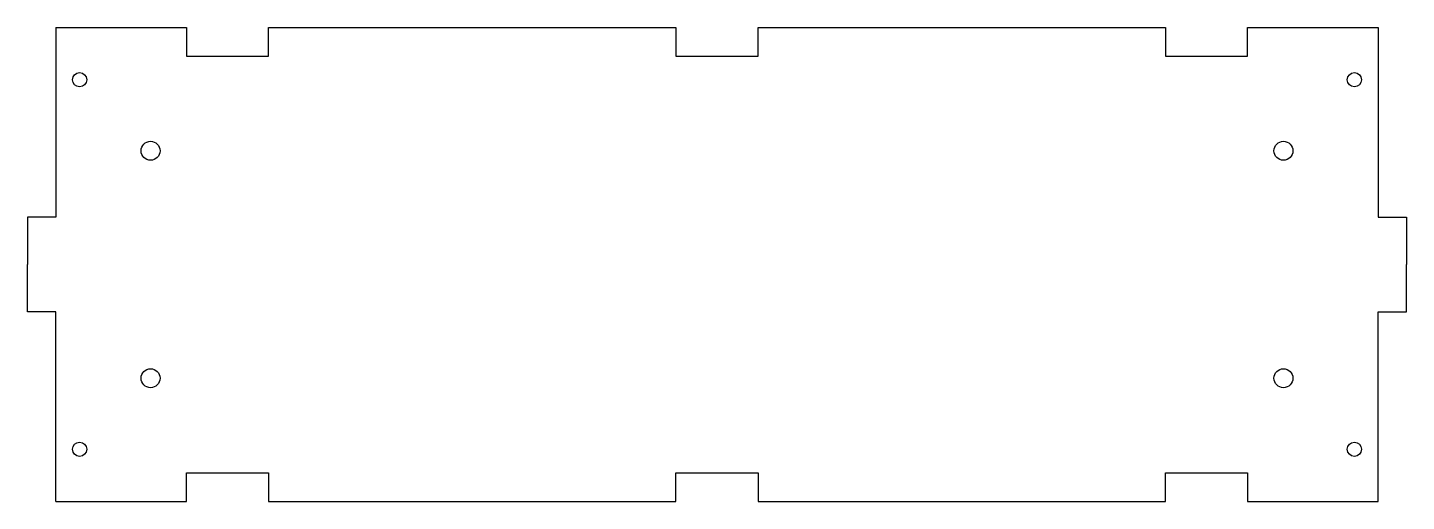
# Model space of a CAD drawing. Header units: millimetres. Extents: x -1 to 291, y -100 to 0.
import ezdxf

# ---------------------------------------------------------------- set-up
doc = ezdxf.new("R2010")
doc.units = ezdxf.units.MM
doc.layers.add('Sketch004', color=7, linetype='CONTINUOUS')

msp = doc.modelspace()

# ---------------------------------------------------------------- linework, layer by layer
at = {"layer": 'Sketch004'}
for p, q in [((5.27, 0), (32.83, 0)), ((5.27, 0), (5.27, -40)), ((32.83, 0), (32.83, -6)), ((50.21, 0), (136.31, 0)), ((50.21, -6), (50.21, 0)), ((136.31, 0), (136.31, -6)), ((153.69, 0), (239.79, 0)), ((153.69, -6), (153.69, 0)), ((239.79, 0), (239.79, -6)), ((257.17, 0), (284.73, 0)), ((257.17, -6), (257.17, 0)), ((284.73, 0), (284.73, -40)), ((32.83, -6), (50.21, -6)), ((136.31, -6), (153.69, -6)), ((239.79, -6), (257.17, -6)), ((0, -40), (-0.73, -40)), ((-0.73, -40), (-0.73, -50)), ((5.27, -40), (0, -40)), ((284.73, -40), (290.73, -40)), ((290.73, -40), (290.73, -50)), ((-0.73, -60), (-0.73, -50)), ((290.73, -60), (290.73, -50)), ((0, -60), (-0.73, -60)), ((5.27, -60), (0, -60)), ((5.27, -100), (5.27, -60)), ((284.73, -100), (284.73, -60)), ((284.73, -60), (290.73, -60)), ((32.83, -100), (32.83, -94)), ((32.83, -94), (50.21, -94)), ((50.21, -94), (50.21, -100)), ((136.31, -100), (136.31, -94)), ((136.31, -94), (153.69, -94)), ((153.69, -94), (153.69, -100)), ((239.79, -100), (239.79, -94)), ((239.79, -94), (257.17, -94)), ((257.17, -94), (257.17, -100)), ((5.27, -100), (32.83, -100)), ((50.21, -100), (136.31, -100)), ((153.69, -100), (239.79, -100)), ((257.17, -100), (284.73, -100))]:
    msp.add_line(p, q, dxfattribs=at)
for centre, radius in [((10.27, -11), 1.5), ((279.73, -11), 1.5), ((25.27, -26), 2), ((264.73, -26), 2), ((25.27, -74), 2), ((264.73, -74), 2), ((10.27, -89), 1.5), ((279.73, -89), 1.5)]:
    msp.add_circle(centre, radius, dxfattribs=at)

doc.saveas('drawing.dxf')
